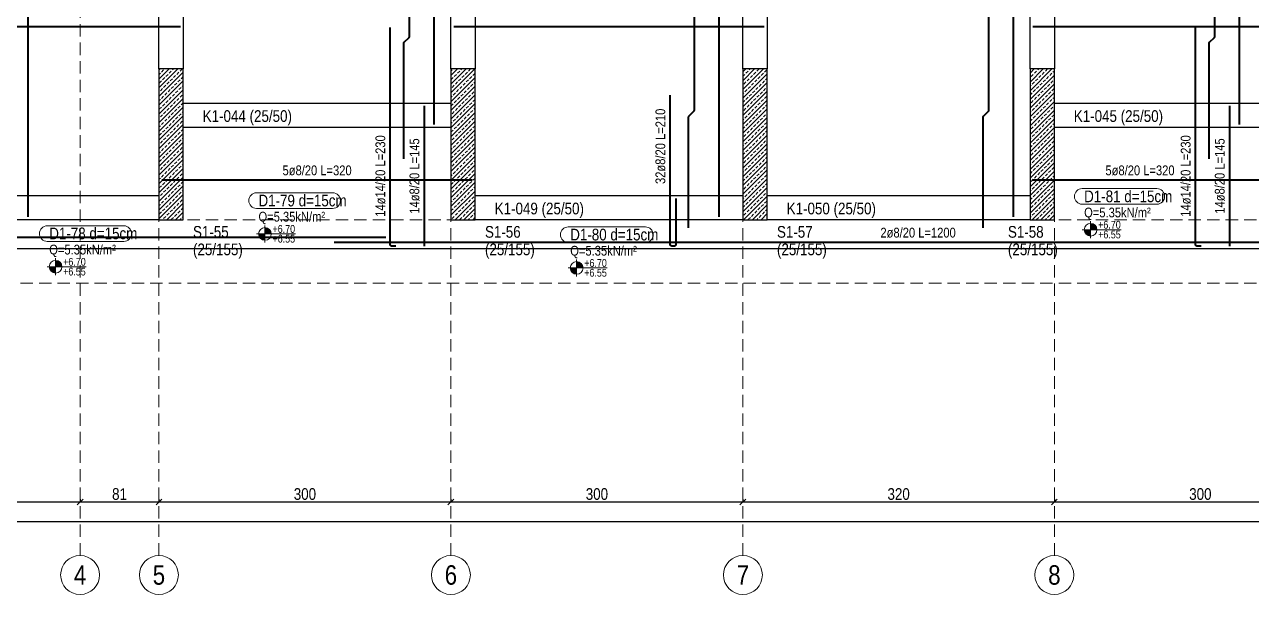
# Model space of a CAD drawing. Header units: millimetres. Extents: x 918 to 6439, y 631 to 3135.
# Drawn here: x 2236 to 3497, y 640 to 1225 of the extents above; entities that cross this region are included whole.
import ezdxf
from ezdxf.enums import TextEntityAlignment as Align

# ---------------------------------------------------------------- set-up
doc = ezdxf.new("R2010")
doc.units = ezdxf.units.MM
doc.linetypes.add('DASHED', pattern=[19.05, 12.7, -6.35])
for name, color, linetype, lineweight in [('AKS BALONU (BEYKENT)', 7, 'Continuous', 20), ('AKS CIZGISI (BEYKENT)', 252, 'DASHED', 20), ('AKS OLCU (BEYKENT)', 200, 'Continuous', 20), ('AKS YAZISI (BEYKENT)', 3, 'Continuous', 20), ('DONATI (BEYKENT)', 4, 'Continuous', 40), ('DONATI YAZISI (BEYKENT)', 3, 'Continuous', 20), ('DOSEME ISMI (BEYKENT)', 9, 'Continuous', 20), ('DOSEME PAFTA (BEYKENT)', 3, 'Continuous', 20), ('KAT SINIRI (BEYKENT)', 41, 'Continuous', 25), ('KIRIS (BEYKENT)', 2, 'Continuous', 30), ('KIRIS ISMI (BEYKENT)', 40, 'Continuous', 20), ('KOLON (BEYKENT)', 3, 'Continuous', 30), ('KOLON ISMI (BEYKENT)', 91, 'Continuous', 20), ('KOT CIZGISI (BEYKENT)', 7, 'Continuous', 20), ('KOT YAZI (BEYKENT)', 7, 'Continuous', 20), ('TARAMA (BEYKENT)', 252, 'Continuous', 20), ('YUK YAZISI (BEYKENT)', 140, 'Continuous', 20)]:
    doc.layers.add(name, color=color, linetype=linetype, lineweight=lineweight)
doc.styles.add('DONATI YAZISI (BEYKENT)', font='')
doc.styles.add('YAZI (BEYKENT)', font='')
doc.styles.get('DONATI YAZISI (BEYKENT)').set_extended_font_data('Bahnschrift Light Condensed')
doc.styles.get('YAZI (BEYKENT)').set_extended_font_data('Bahnschrift Light Condensed')
doc.dimstyles.new('AKS_OLCU', dxfattribs={"dimtxt": 12, "dimasz": 3, "dimexe": 0.18, "dimexo": 3, "dimgap": 2, "dimtad": 1, "dimdec": 0, "dimrnd": 0.5, "dimzin": 12, "dimdsep": 46, "dimtxsty": 'YAZI (BEYKENT)', "dimtsz": 3, "dimcen": 0.09, "dimclrt": 7, "dimadec": 0, "dimazin": 0, "dimtfac": 1, "dimtdec": 4, "dimtix": 1, "dimtmove": 0, "dimatfit": 3, "dimfxl": 1, "dimtolj": 1, "dimtzin": 0, "dimarcsym": 0})
pattern_1 = [(45, (-160760.9784, -10846.006), (-4.49012806, 4.49012806), []), (45, (-160756.488, -10846.006), (-4.49012806, 4.49012806), [3.175, -1.5875])]

# ---------------------------------------------------------------- blocks, each defined once
blk = doc.blocks.new('*D253')
at = {"layer": 'AKS OLCU (BEYKENT)', "color": 0, "lineweight": -2, "transparency": 16777216}
for p, q in [((1401, 711.6), (1407, 717.6)), ((1404, 717.6), (1404, 714.7)), ((1404, 714.6), (6139, 714.6)), ((6136, 711.6), (6142, 717.6)), ((6139, 717.6), (6139, 714.7))]:
    blk.add_line(p, q, dxfattribs=at)
at = {"layer": 'DEFPOINTS', "color": 0, "transparency": 16777216}
for p in [(1404, 714.6), (6139, 714.6), (6139, 714.6)]:
    blk.add_point(p, dxfattribs=at)
at = {"layer": 'AKS OLCU (BEYKENT)', "color": 7, "transparency": 16777216, "insert": (3771.5, 722.7), "char_height": 12, "attachment_point": 5, "style": 'YAZI (BEYKENT)'}
blk.add_mtext('\\A1;4735', dxfattribs=at)
blk = doc.blocks.new('*D256')
at = {"layer": 'AKS OLCU (BEYKENT)', "color": 0, "lineweight": -2, "transparency": 16777216}
for p, q in [((2290, 731.6), (2296, 737.6)), ((2293, 737.6), (2293, 734.7)), ((2293, 734.6), (2374, 734.6)), ((2371, 731.6), (2377, 737.6)), ((2374, 737.6), (2374, 734.7))]:
    blk.add_line(p, q, dxfattribs=at)
at = {"layer": 'DEFPOINTS', "color": 0, "transparency": 16777216}
for p in [(2293, 734.6), (2374, 734.6), (2374, 734.6)]:
    blk.add_point(p, dxfattribs=at)
at = {"layer": 'AKS OLCU (BEYKENT)', "color": 7, "transparency": 16777216, "insert": (2333.5, 742.7), "char_height": 12, "attachment_point": 5, "style": 'YAZI (BEYKENT)'}
blk.add_mtext('\\A1;81', dxfattribs=at)
blk = doc.blocks.new('*D257')
at = {"layer": 'AKS OLCU (BEYKENT)', "color": 0, "lineweight": -2, "transparency": 16777216}
for p, q in [((2371, 731.6), (2377, 737.6)), ((2374, 737.6), (2374, 734.7)), ((2374, 734.6), (2674, 734.6)), ((2671, 731.6), (2677, 737.6)), ((2674, 737.6), (2674, 734.7))]:
    blk.add_line(p, q, dxfattribs=at)
at = {"layer": 'DEFPOINTS', "color": 0, "transparency": 16777216}
for p in [(2374, 734.6), (2674, 734.6), (2674, 734.6)]:
    blk.add_point(p, dxfattribs=at)
at = {"layer": 'AKS OLCU (BEYKENT)', "color": 7, "transparency": 16777216, "insert": (2524, 742.7), "char_height": 12, "attachment_point": 5, "style": 'YAZI (BEYKENT)'}
blk.add_mtext('\\A1;300', dxfattribs=at)
blk = doc.blocks.new('*D258')
at = {"layer": 'AKS OLCU (BEYKENT)', "color": 0, "lineweight": -2, "transparency": 16777216}
for p, q in [((2671, 731.6), (2677, 737.6)), ((2674, 737.6), (2674, 734.7)), ((2674, 734.6), (2974, 734.6)), ((2971, 731.6), (2977, 737.6)), ((2974, 737.6), (2974, 734.7))]:
    blk.add_line(p, q, dxfattribs=at)
at = {"layer": 'DEFPOINTS', "color": 0, "transparency": 16777216}
for p in [(2674, 734.6), (2974, 734.6), (2974, 734.6)]:
    blk.add_point(p, dxfattribs=at)
at = {"layer": 'AKS OLCU (BEYKENT)', "color": 7, "transparency": 16777216, "insert": (2824, 742.7), "char_height": 12, "attachment_point": 5, "style": 'YAZI (BEYKENT)'}
blk.add_mtext('\\A1;300', dxfattribs=at)
blk = doc.blocks.new('*D259')
at = {"layer": 'AKS OLCU (BEYKENT)', "color": 0, "lineweight": -2, "transparency": 16777216}
for p, q in [((2971, 731.6), (2977, 737.6)), ((2974, 737.6), (2974, 734.7)), ((2974, 734.6), (3294, 734.6)), ((3291, 731.6), (3297, 737.6)), ((3294, 737.6), (3294, 734.7))]:
    blk.add_line(p, q, dxfattribs=at)
at = {"layer": 'DEFPOINTS', "color": 0, "transparency": 16777216}
for p in [(2974, 734.6), (3294, 734.6), (3294, 734.6)]:
    blk.add_point(p, dxfattribs=at)
at = {"layer": 'AKS OLCU (BEYKENT)', "color": 7, "transparency": 16777216, "insert": (3134, 742.7), "char_height": 12, "attachment_point": 5, "style": 'YAZI (BEYKENT)'}
blk.add_mtext('\\A1;320', dxfattribs=at)
blk = doc.blocks.new('*D260')
at = {"layer": 'AKS OLCU (BEYKENT)', "color": 0, "lineweight": -2, "transparency": 16777216}
for p, q in [((3291, 731.6), (3297, 737.6)), ((3294, 737.6), (3294, 734.7)), ((3294, 734.6), (3594, 734.6)), ((3591, 731.6), (3597, 737.6)), ((3594, 737.6), (3594, 734.7))]:
    blk.add_line(p, q, dxfattribs=at)
at = {"layer": 'DEFPOINTS', "color": 0, "transparency": 16777216}
for p in [(3294, 734.6), (3594, 734.6), (3594, 734.6)]:
    blk.add_point(p, dxfattribs=at)
at = {"layer": 'AKS OLCU (BEYKENT)', "color": 7, "transparency": 16777216, "insert": (3444, 742.7), "char_height": 12, "attachment_point": 5, "style": 'YAZI (BEYKENT)'}
blk.add_mtext('\\A1;300', dxfattribs=at)
blk = doc.blocks.new('*D269')
at = {"layer": 'AKS OLCU (BEYKENT)', "color": 0, "lineweight": -2, "transparency": 16777216}
for p, q in [((2031, 731.6), (2037, 737.6)), ((2034, 737.6), (2034, 734.7)), ((2034, 734.6), (2293, 734.6)), ((2290, 731.6), (2296, 737.6)), ((2293, 737.6), (2293, 734.7))]:
    blk.add_line(p, q, dxfattribs=at)
at = {"layer": 'DEFPOINTS', "color": 0, "transparency": 16777216}
for p in [(2034, 734.6), (2293, 734.6), (2293, 734.6)]:
    blk.add_point(p, dxfattribs=at)
at = {"layer": 'AKS OLCU (BEYKENT)', "color": 7, "transparency": 16777216, "insert": (2163.5, 742.7), "char_height": 12, "attachment_point": 5, "style": 'YAZI (BEYKENT)'}
blk.add_mtext('\\A1;259', dxfattribs=at)

msp = doc.modelspace()

# ---------------------------------------------------------------- hatches: boundary and pattern name
at = {"layer": 'KOT CIZGISI (BEYKENT)', "true_color": 0x000000}
h = msp.add_hatch(color=18, dxfattribs=at)
h.dxf.hatch_style = 1
h.paths.add_polyline_path([(2482.9, 1010.1), (2476.3, 1010.1, 0.414214), (2482.9, 1003.6)])
h = msp.add_hatch(color=18, dxfattribs=at)
h.dxf.hatch_style = 1
h.paths.add_polyline_path([(2482.9, 1016.7), (2482.9, 1010.1), (2489.4, 1010.1, 0.414214)])
h = msp.add_hatch(color=18, dxfattribs=at)
h.dxf.hatch_style = 1
h.paths.add_polyline_path([(3331.2, 1014.4), (3324.6, 1014.4, 0.414214), (3331.2, 1007.9)])
h = msp.add_hatch(color=18, dxfattribs=at)
h.dxf.hatch_style = 1
h.paths.add_polyline_path([(3331.2, 1021), (3331.2, 1014.4), (3337.7, 1014.4, 0.414214)])
h = msp.add_hatch(color=18, dxfattribs=at)
h.dxf.hatch_style = 1
h.paths.add_polyline_path([(2267.8, 976.3), (2261.3, 976.3, 0.414214), (2267.8, 969.8)])
h = msp.add_hatch(color=18, dxfattribs=at)
h.dxf.hatch_style = 1
h.paths.add_polyline_path([(2267.8, 982.8), (2267.8, 976.3), (2274.3, 976.3, 0.414214)])
h = msp.add_hatch(color=18, dxfattribs=at)
h.dxf.hatch_style = 1
h.paths.add_polyline_path([(2803.2, 975.1), (2796.6, 975.1, 0.414214), (2803.2, 968.6)])
h = msp.add_hatch(color=18, dxfattribs=at)
h.dxf.hatch_style = 1
h.paths.add_polyline_path([(2803.2, 981.6), (2803.2, 975.1), (2809.7, 975.1, 0.414214)])
at = {"layer": 'TARAMA (BEYKENT)'}
h = msp.add_hatch(dxfattribs=at)
h.set_pattern_fill('ANSI33', color=256, style=0)
h.set_pattern_definition(pattern_1)
h.paths.add_polyline_path([(2374, 1024.6), (2399, 1024.6), (2399, 1179.6), (2374, 1179.6)])
h = msp.add_hatch(dxfattribs=at)
h.set_pattern_fill('ANSI33', color=256, style=0)
h.set_pattern_definition(pattern_1)
h.paths.add_polyline_path([(2674, 1024.6), (2699, 1024.6), (2699, 1179.6), (2674, 1179.6)])
h = msp.add_hatch(dxfattribs=at)
h.set_pattern_fill('ANSI33', color=256, style=0)
h.set_pattern_definition(pattern_1)
h.paths.add_polyline_path([(2974, 1024.6), (2999, 1024.6), (2999, 1179.6), (2974, 1179.6)])
h = msp.add_hatch(dxfattribs=at)
h.set_pattern_fill('ANSI33', color=256, style=0)
h.set_pattern_definition(pattern_1)
h.paths.add_polyline_path([(3269, 1024.6), (3294, 1024.6), (3294, 1179.6), (3269, 1179.6)])

# ---------------------------------------------------------------- linework, layer by layer
at = {"layer": 'AKS BALONU (BEYKENT)'}
for centre in [(2293, 659.6), (2374, 659.6), (2674, 659.6), (2974, 659.6), (3294, 659.6)]:
    msp.add_circle(centre, 20, dxfattribs=at)
at = {"layer": 'AKS CIZGISI (BEYKENT)'}
for p, q in [((2293, 679.6), (2293, 2869.6)), ((2374, 679.6), (2374, 2869.6)), ((2674, 679.6), (2674, 2869.6)), ((2974, 679.6), (2974, 2869.6)), ((3294, 679.6), (3294, 2869.6)), ((1184, 1024.6), (6359, 1024.6)), ((1184, 959.6), (6359, 959.6))]:
    msp.add_line(p, q, dxfattribs=at)
at = {"layer": 'DONATI (BEYKENT)'}
for points in [[(2918.2, 1016.3), (2918.2, 1129.9, -0.198912), (2918.6, 1131), (2923.7, 1136.1, 0.198912), (2924.2, 1137.2), (2924.2, 1366.9, 0.198912), (2923.7, 1368), (2918.6, 1373.1, -0.198912), (2918.2, 1374.2), (2918.2, 1542.8)], [(2625.5, 1087.1), (2625.5, 1205.9, -0.198912), (2625.9, 1207), (2631, 1212.1, 0.198912), (2631.5, 1213.2), (2631.5, 1385.9, 0.198912), (2631, 1387), (2625.9, 1392.1, -0.198912), (2625.5, 1393.2), (2625.5, 1513.3)], [(3220.7, 1016.3), (3220.7, 1129.9, -0.198912), (3221.2, 1131), (3226.3, 1136.1, 0.198912), (3226.7, 1137.2), (3226.7, 1366.9, 0.198912), (3226.3, 1368), (3221.2, 1373.1, -0.198912), (3220.7, 1374.2), (3220.7, 1512.8)], [(3452.9, 1087.1), (3452.9, 1205.9, -0.198912), (3453.4, 1207), (3458.5, 1212.1, 0.198912), (3458.9, 1213.2), (3458.9, 1385.9, 0.198912), (3458.5, 1387), (3453.4, 1392.1, -0.198912), (3452.9, 1393.2), (3452.9, 1513.3)], [(2617.5, 997.6), (2613, 997.6, -0.414214), (2611.5, 999.1), (2611.5, 1222.1)], [(3444.9, 997.6), (3440.4, 997.6, -0.414214), (3438.9, 999.1), (3438.9, 1222.1)], [(2905.2, 1046.6), (2905.2, 999.1, -0.414214), (2903.7, 997.6), (2900.7, 997.6, -0.414214), (2899.2, 999.1), (2899.2, 1152.8)]]:
    msp.add_lwpolyline(points, format="xyb", dxfattribs=at)
for points in [[(2239.3, 1476.6), (2239.3, 1027.6)], [(2656.5, 1476.6), (2656.5, 1122.6)], [(2949.2, 1476.6), (2949.2, 1027.6)], [(3251.7, 1476.6), (3251.7, 1027.6)], [(3483.9, 1476.6), (3483.9, 1122.6)], [(2396, 1222.9), (1802, 1222.9)], [(2996, 1222.9), (2677, 1222.9)], [(3591, 1222.9), (3272, 1222.9)], [(2646.5, 1141.6), (2646.5, 997.6)], [(3473.9, 1141.6), (3473.9, 997.6)], [(2696, 1065.4), (2377, 1065.4)], [(3591, 1065.4), (3272, 1065.4)], [(2607, 1006.4), (1407, 1006.4)], [(3754, 1001.4), (2554, 1001.4)]]:
    msp.add_lwpolyline(points, dxfattribs=at)
at = {"layer": 'DOSEME PAFTA (BEYKENT)'}
for points in [[(2474.3, 1052.3), (2552.5, 1052.3, -1), (2552.5, 1036.3), (2474.3, 1036.3, -1)], [(3322.6, 1056.6), (3399.3, 1056.6, -1), (3399.3, 1040.6), (3322.6, 1040.6, -1)], [(2259.3, 1018.4), (2337.9, 1018.4, -1), (2337.9, 1002.4), (2259.3, 1002.4, -1)], [(2794.6, 1017.3), (2873.8, 1017.3, -1), (2873.8, 1001.3), (2794.6, 1001.3, -1)]]:
    msp.add_lwpolyline(points, format="xyb", close=True, dxfattribs=at)
at = {"layer": 'KAT SINIRI (BEYKENT)'}
msp.add_lwpolyline([(4549, 939.6), (3884, 939.6), (3884, 994.6), (2084, 994.6), (2084, 939.6), (1404, 939.6), (1404, 1664.6), (1384, 1664.6), (1384, 1714.6), (1404, 1714.6), (1404, 2609.6), (2084, 2609.6), (2084, 2554.6), (3884, 2554.6), (3884, 2609.6), (4549, 2609.6)], dxfattribs=at)
at = {"layer": 'KIRIS (BEYKENT)'}
for p, q in [((2374, 1179.6), (2374, 1454.6)), ((2399, 1454.6), (2399, 1179.6)), ((2674, 1179.6), (2674, 1454.6)), ((2699, 1454.6), (2699, 1179.6)), ((3269, 1179.6), (3269, 1454.6)), ((3294, 1454.6), (3294, 1179.6)), ((2974, 1179.6), (2974, 1449.6)), ((2999, 1449.6), (2999, 1179.6)), ((2399, 1144.6), (2674, 1144.6)), ((3294, 1144.6), (3569, 1144.6)), ((2674, 1119.6), (2399, 1119.6)), ((3569, 1119.6), (3294, 1119.6)), ((1859, 1049.6), (2374, 1049.6)), ((2699, 1049.6), (2974, 1049.6)), ((2999, 1049.6), (3269, 1049.6)), ((2374, 1024.6), (1859, 1024.6)), ((2974, 1024.6), (2699, 1024.6)), ((3269, 1024.6), (2999, 1024.6))]:
    msp.add_line(p, q, dxfattribs=at)
at = {"layer": 'KOLON (BEYKENT)'}
for points in [[(2374, 1024.6), (2399, 1024.6), (2399, 1179.6), (2374, 1179.6)], [(2674, 1024.6), (2699, 1024.6), (2699, 1179.6), (2674, 1179.6)], [(2974, 1024.6), (2999, 1024.6), (2999, 1179.6), (2974, 1179.6)], [(3269, 1024.6), (3294, 1024.6), (3294, 1179.6), (3269, 1179.6)]]:
    msp.add_lwpolyline(points, close=True, dxfattribs=at)
at = {"layer": 'KOT CIZGISI (BEYKENT)'}
for p, q in [((3331.2, 1023.1), (3331.2, 1005.7)), ((2474.2, 1010.1), (2514.2, 1010.1)), ((2482.9, 1018.8), (2482.9, 1001.4)), ((3322.5, 1014.4), (3362.5, 1014.4)), ((2267.8, 985), (2267.8, 967.6)), ((2803.2, 983.8), (2803.2, 966.4)), ((2259.1, 976.3), (2299.1, 976.3)), ((2794.5, 975.1), (2834.5, 975.1))]:
    msp.add_line(p, q, dxfattribs=at)
for centre in [(2482.9, 1010.1), (3331.2, 1014.4), (2267.8, 976.3), (2803.2, 975.1)]:
    msp.add_circle(centre, 6.52, dxfattribs=at)

# ---------------------------------------------------------------- texts
at = {"layer": 'AKS YAZISI (BEYKENT)', "style": 'YAZI (BEYKENT)'}
for s, p in [('4', (2293, 659.6)), ('5', (2374, 659.6)), ('6', (2674, 659.6)), ('7', (2974, 659.6)), ('8', (3294, 659.6))]:
    msp.add_text(s, height=20, dxfattribs=at).set_placement(p, align=Align.MIDDLE_CENTER)
at = {"layer": 'DONATI YAZISI (BEYKENT)', "style": 'DONATI YAZISI (BEYKENT)'}
for s, p in [('32ø8/20 L=210', (2889.2, 1100.1)), ('14ø14/20 L=230', (2601.5, 1069.6)), ('14ø14/20 L=230', (3428.9, 1069.6)), ('14ø8/20 L=145', (2636.5, 1069.6)), ('14ø8/20 L=145', (3463.9, 1069.6))]:
    msp.add_text(s, height=10, rotation=90, dxfattribs=at).set_placement(p, align=Align.MIDDLE_CENTER)
for s, p in [('5ø8/20 L=320', (2536.5, 1075.4)), ('5ø8/20 L=320', (3382, 1075.4)), ('2ø8/20 L=1200', (3154, 1011.4))]:
    msp.add_text(s, height=10, dxfattribs=at).set_placement(p, align=Align.MIDDLE_CENTER)
at = {"layer": 'DOSEME ISMI (BEYKENT)', "style": 'YAZI (BEYKENT)'}
for s, p in [('D1-79 d=15cm', (2476.3, 1034.8)), ('D1-81 d=15cm', (3324.6, 1039.1)), ('D1-78 d=15cm', (2261.3, 1001)), ('D1-80 d=15cm', (2796.6, 999.8))]:
    msp.add_text(s, height=12, dxfattribs=at).set_placement(p, align=Align.BOTTOM_LEFT)
at = {"layer": 'KIRIS ISMI (BEYKENT)', "style": 'YAZI (BEYKENT)'}
for s, p in [('K1-044 (25/50)', (2419, 1121.6)), ('K1-045 (25/50)', (3314, 1121.6)), ('K1-049 (25/50)', (2719, 1026.6)), ('K1-050 (25/50)', (3019, 1026.6))]:
    msp.add_text(s, height=12, dxfattribs=at).set_placement(p, align=Align.BOTTOM_LEFT)
at = {"layer": 'KOLON ISMI (BEYKENT)', "style": 'YAZI (BEYKENT)'}
for s, p in [('S1-55', (2409, 1002.6)), ('S1-56', (2709, 1002.6)), ('S1-57', (3009, 1002.6)), ('S1-58', (3246.3, 1002.6)), ('(25/155)', (2409, 984.6)), ('(25/155)', (2709, 984.6)), ('(25/155)', (3009, 984.6)), ('(25/155)', (3246.3, 984.6))]:
    msp.add_text(s, height=12, dxfattribs=at).set_placement(p, align=Align.BOTTOM_LEFT)
at = {"layer": 'KOT YAZI (BEYKENT)', "style": 'YAZI (BEYKENT)'}
for s, p in [('+6.70', (3339, 1013.1)), ('+6.70', (2490.7, 1008.8)), ('+6.55', (2490.7, 998.8)), ('+6.55', (3339, 1003.1)), ('+6.70', (2275.6, 975)), ('+6.70', (2811, 973.8)), ('+6.55', (2275.6, 965)), ('+6.55', (2811, 963.8))]:
    msp.add_text(s, height=8, dxfattribs=at).set_placement(p, align=Align.BOTTOM_LEFT)
at = {"layer": 'YUK YAZISI (BEYKENT)', "style": 'YAZI (BEYKENT)'}
for p in [(3324.6, 1024.1), (2476.3, 1019.8), (2261.3, 986), (2796.6, 984.8)]:
    msp.add_text('Q=5.35kN/m²', height=10, dxfattribs=at).set_placement(p, align=Align.BOTTOM_LEFT)

# ---------------------------------------------------------------- dimensions: what is measured, and where the dimension line sits
at = {"layer": 'AKS OLCU (BEYKENT)'}
dim = msp.add_linear_dim(base=(2293, 734.6), p1=(2034, 734.6), p2=(2293, 734.6), angle=180, dimstyle='AKS_OLCU', override={"dimtmove": 1}, dxfattribs=at)
dim.commit()
dim.dimension.update_dxf_attribs({"geometry": '*D269', "text_midpoint": (2163.5, 742.7)})
for p1, p2, picture, middle in [((2293, 734.6), (2374, 734.6), '*D256', (2333.5, 742.7)), ((2374, 734.6), (2674, 734.6), '*D257', (2524, 742.7)), ((2674, 734.6), (2974, 734.6), '*D258', (2824, 742.7)), ((2974, 734.6), (3294, 734.6), '*D259', (3134, 742.7)), ((3294, 734.6), (3594, 734.6), '*D260', (3444, 742.7)), ((1404, 714.6), (6139, 714.6), '*D253', (3771.5, 722.7))]:
    dim = msp.add_aligned_dim(p1=p1, p2=p2, distance=0, dimstyle='AKS_OLCU', dxfattribs=at)
    dim.commit()
    dim.dimension.update_dxf_attribs({"geometry": picture, "text_midpoint": middle})

doc.saveas('drawing.dxf')
